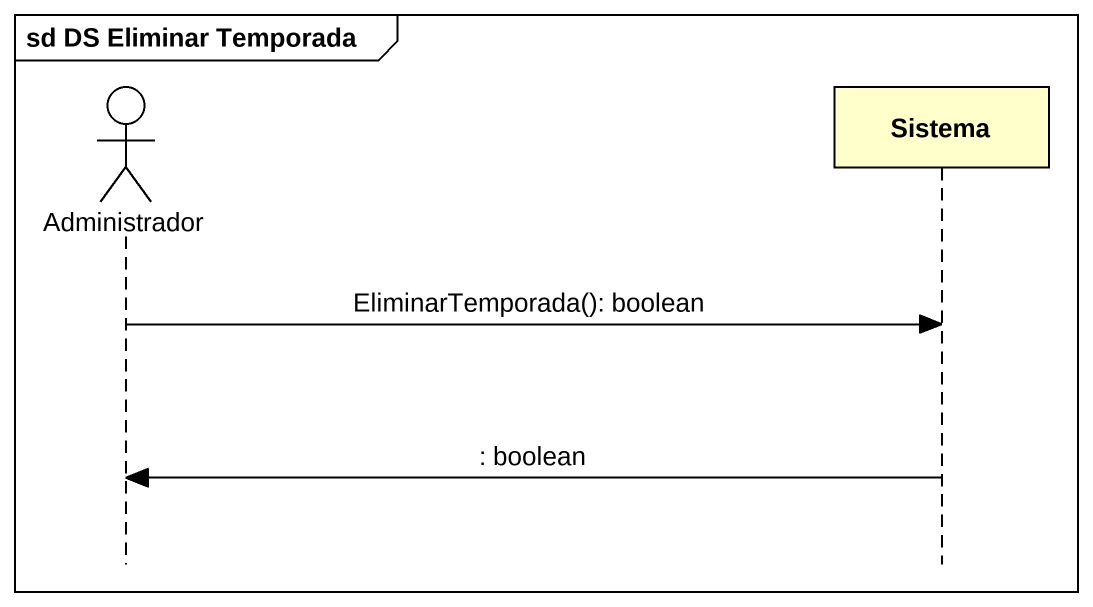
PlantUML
@startuml
mainframe sd DS Eliminar Temporada
hide footbox
actor Administrador
participant Sistema

Administrador -> Sistema : EliminarTemporada(): boolean
Sistema -> Administrador : : boolean
@enduml
